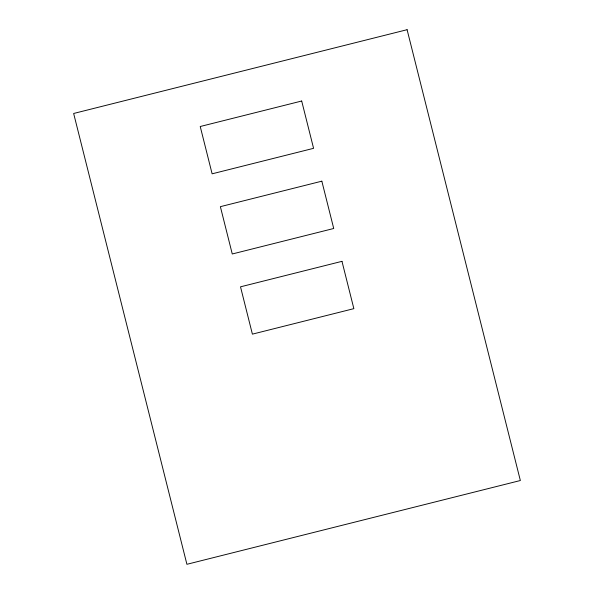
<?xml version="1.0" encoding="UTF-8"?>
<svg xmlns="http://www.w3.org/2000/svg" width="594" height="594" viewBox="0 0 594 594"><rect width="100%" height="100%" fill="white"/><g stroke="black" fill="none" stroke-linecap="round" stroke-linejoin="round"><path stroke-width="0.89" d="M407.09 29.7L73.649 113.476L186.91 564.3L520.351 480.524L407.09 29.7M301.693 101.017L200.23 126.507L212.117 173.819L313.58 148.329L301.693 101.017M321.837 181.177L220.374 206.667L232.261 253.98L333.724 228.49L321.837 181.177M341.973 261.338L240.511 286.828L252.398 334.14L353.861 308.65L341.973 261.338"/></g></svg>
